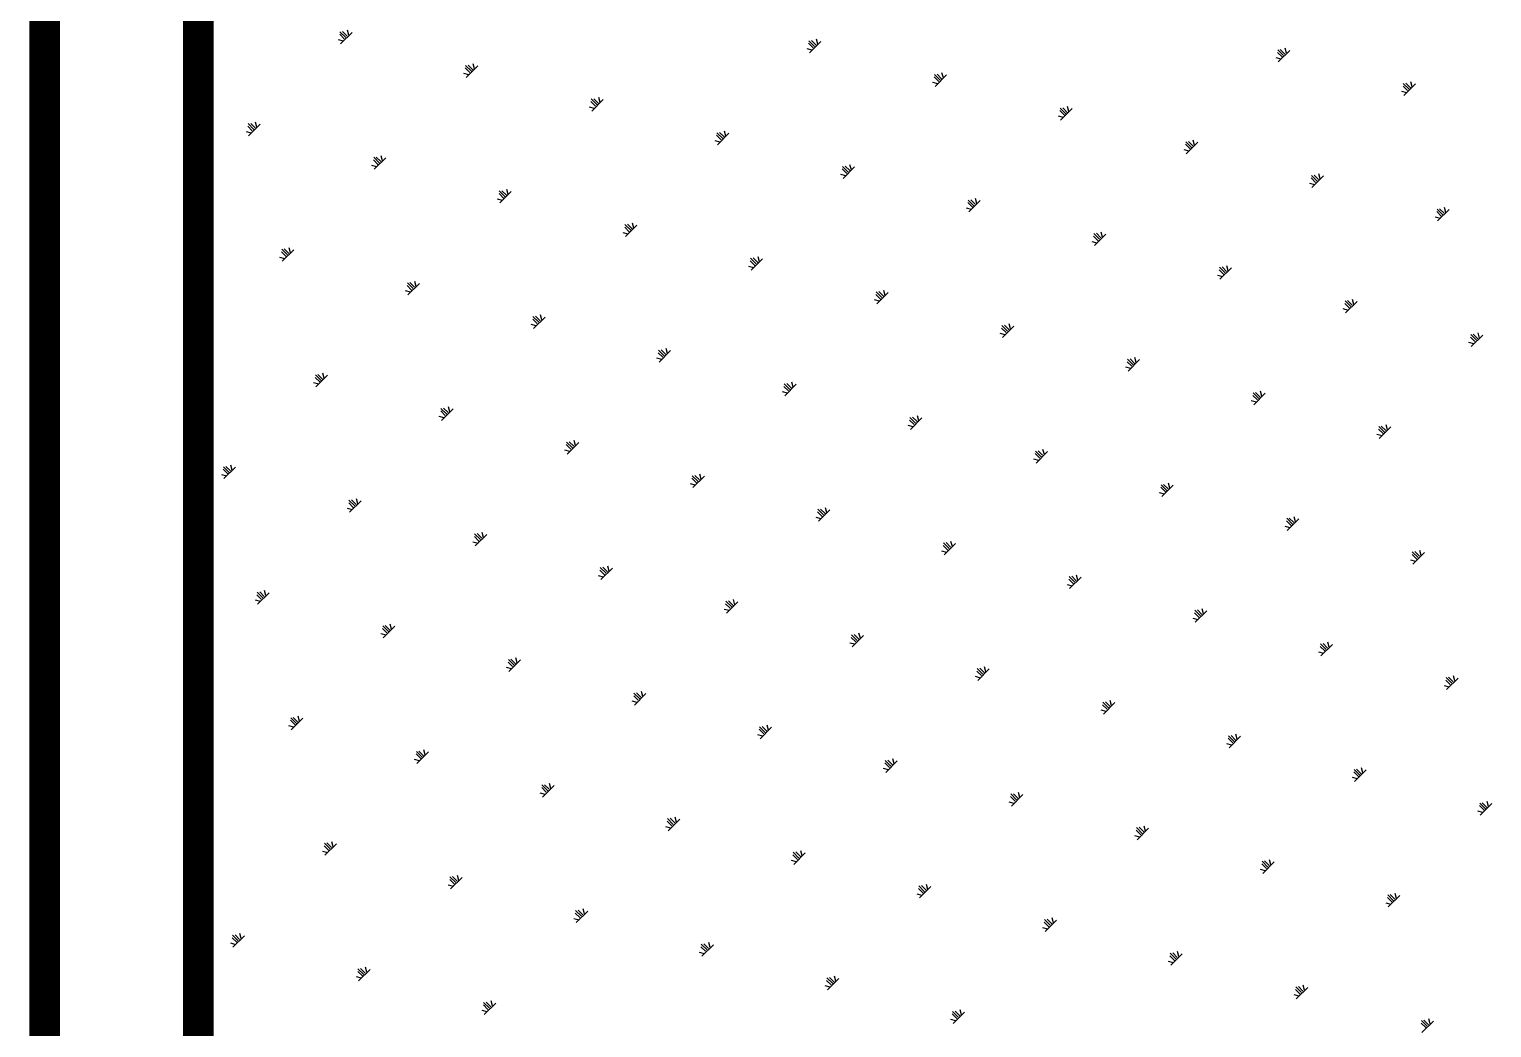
# Model space of a CAD drawing. Header units: millimetres. Extents: x -54.3 to 12.1, y 152.8 to 185.4.
# Drawn here: x -40.179 to -38.751, y 171.091 to 172.067 of the extents above; entities that cross this region are included whole.
import ezdxf

# ---------------------------------------------------------------- set-up
doc = ezdxf.new("R2010")
doc.units = ezdxf.units.MM
doc.header["$LTSCALE"] = 2
doc.layers.add('ALFOMBRA', color=101, linetype='Continuous')
doc.layers.add('MUROS', color=30, linetype='Continuous')

msp = doc.modelspace()

# ---------------------------------------------------------------- linework, layer by layer
at = {"layer": 'ALFOMBRA'}
for p, q in [((-39.8719, 172.0548), (-39.8768, 172.0561)), ((-39.871, 172.0571), (-39.8755, 172.0616)), ((-39.8696, 172.0585), (-39.8752, 172.0641)), ((-39.8746, 172.0523), (-39.8634, 172.0635)), ((-39.8682, 172.0599), (-39.8726, 172.0644)), ((-39.8665, 172.0607), (-39.8679, 172.0656)), ((-39.4117, 172.0497), (-39.4174, 172.0553)), ((-39.4168, 172.0435), (-39.4056, 172.0547)), ((-39.4103, 172.0511), (-39.4148, 172.0556)), ((-39.4087, 172.0519), (-39.41, 172.0568)), ((-39.4141, 172.046), (-39.419, 172.0473)), ((-39.4131, 172.0483), (-39.4176, 172.0528)), ((-38.9553, 172.0395), (-38.9598, 172.044)), ((-38.9539, 172.0409), (-38.9595, 172.0465)), ((-38.959, 172.0347), (-38.9478, 172.0459)), ((-38.9525, 172.0423), (-38.957, 172.0468)), ((-38.9509, 172.0431), (-38.9522, 172.048)), ((-39.7483, 172.0242), (-39.7528, 172.0287)), ((-39.7469, 172.0256), (-39.7525, 172.0312)), ((-39.752, 172.0195), (-39.7407, 172.0307)), ((-39.7455, 172.027), (-39.75, 172.0315)), ((-39.7439, 172.0278), (-39.7452, 172.0327)), ((-38.9563, 172.0372), (-38.9612, 172.0385)), ((-39.7493, 172.0219), (-39.7542, 172.0233)), ((-39.2914, 172.0131), (-39.2963, 172.0144)), ((-39.2905, 172.0154), (-39.295, 172.0199)), ((-39.2891, 172.0168), (-39.2947, 172.0224)), ((-39.2941, 172.0106), (-39.2829, 172.0219)), ((-39.2877, 172.0182), (-39.2922, 172.0227)), ((-39.286, 172.019), (-39.2874, 172.0239)), ((-38.8327, 172.0066), (-38.8371, 172.0111)), ((-38.8312, 172.008), (-38.8369, 172.0136)), ((-38.8363, 172.0018), (-38.8251, 172.0131)), ((-38.8298, 172.0094), (-38.8343, 172.0139)), ((-38.8282, 172.0102), (-38.8295, 172.0151)), ((-39.6242, 171.9927), (-39.6298, 171.9984)), ((-39.6293, 171.9866), (-39.6181, 171.9978)), ((-39.6228, 171.9941), (-39.6273, 171.9986)), ((-39.6212, 171.9949), (-39.6225, 171.9998)), ((-38.8336, 172.0043), (-38.8385, 172.0056)), ((-39.6266, 171.9891), (-39.6315, 171.9904)), ((-39.6256, 171.9913), (-39.6301, 171.9958)), ((-39.1678, 171.9825), (-39.1723, 171.987)), ((-39.1664, 171.9839), (-39.172, 171.9896)), ((-39.1715, 171.9778), (-39.1602, 171.989)), ((-39.165, 171.9853), (-39.1695, 171.9898)), ((-39.1634, 171.9861), (-39.1647, 171.991)), ((-39.9608, 171.9673), (-39.9653, 171.9718)), ((-39.9594, 171.9687), (-39.965, 171.9743)), ((-39.9644, 171.9625), (-39.9532, 171.9737)), ((-39.958, 171.9701), (-39.9624, 171.9746)), ((-39.9563, 171.9709), (-39.9577, 171.9758)), ((-39.1688, 171.9803), (-39.1737, 171.9816)), ((-39.9617, 171.965), (-39.9666, 171.9663)), ((-39.5039, 171.9562), (-39.5088, 171.9575)), ((-39.5029, 171.9585), (-39.5074, 171.963)), ((-39.5015, 171.9599), (-39.5072, 171.9655)), ((-39.5066, 171.9537), (-39.4954, 171.9649)), ((-39.5001, 171.9613), (-39.5046, 171.9658)), ((-39.4985, 171.9621), (-39.4998, 171.967)), ((-39.0451, 171.9497), (-39.0496, 171.9542)), ((-39.0437, 171.9511), (-39.0493, 171.9567)), ((-39.0488, 171.9449), (-39.0376, 171.9561)), ((-39.0423, 171.9525), (-39.0468, 171.957)), ((-39.0407, 171.9533), (-39.042, 171.9582)), ((-39.8367, 171.9358), (-39.8423, 171.9414)), ((-39.8418, 171.9297), (-39.8305, 171.9409)), ((-39.8353, 171.9372), (-39.8398, 171.9417)), ((-39.8337, 171.938), (-39.835, 171.9429)), ((-39.0461, 171.9474), (-39.051, 171.9487)), ((-39.8391, 171.9321), (-39.844, 171.9335)), ((-39.8381, 171.9344), (-39.8426, 171.9389)), ((-39.3803, 171.9256), (-39.3848, 171.9301)), ((-39.3789, 171.927), (-39.3845, 171.9326)), ((-39.3839, 171.9208), (-39.3727, 171.9321)), ((-39.3775, 171.9284), (-39.382, 171.9329)), ((-39.3758, 171.9292), (-39.3772, 171.9341)), ((-38.918, 171.9204), (-38.9193, 171.9253)), ((-39.3812, 171.9233), (-39.3861, 171.9246)), ((-38.9234, 171.9145), (-38.9283, 171.9158)), ((-38.9225, 171.9168), (-38.9269, 171.9213)), ((-38.9211, 171.9182), (-38.9267, 171.9238)), ((-38.9261, 171.912), (-38.9149, 171.9233)), ((-38.9196, 171.9196), (-38.9241, 171.9241)), ((-39.7164, 171.8993), (-39.7213, 171.9006)), ((-39.7154, 171.9015), (-39.7199, 171.906)), ((-39.714, 171.9029), (-39.7196, 171.9086)), ((-39.7191, 171.8968), (-39.7079, 171.908)), ((-39.7126, 171.9043), (-39.7171, 171.9088)), ((-39.711, 171.9051), (-39.7123, 171.91)), ((-39.2576, 171.8927), (-39.2621, 171.8972)), ((-39.2562, 171.8941), (-39.2618, 171.8997)), ((-39.2613, 171.888), (-39.25, 171.8992)), ((-39.2548, 171.8955), (-39.2593, 171.9)), ((-39.2532, 171.8963), (-39.2545, 171.9012)), ((-39.2586, 171.8905), (-39.2635, 171.8918)), ((-38.8007, 171.8817), (-38.8057, 171.883)), ((-38.7998, 171.8839), (-38.8043, 171.8884)), ((-38.7984, 171.8853), (-38.804, 171.8909)), ((-38.8034, 171.8792), (-38.7922, 171.8904)), ((-38.797, 171.8867), (-38.8015, 171.8912)), ((-38.7954, 171.8875), (-38.7967, 171.8924)), ((-39.5927, 171.8687), (-39.5972, 171.8732)), ((-39.5913, 171.8701), (-39.597, 171.8757)), ((-39.5964, 171.8639), (-39.5852, 171.8751)), ((-39.5899, 171.8715), (-39.5944, 171.876)), ((-39.5883, 171.8723), (-39.5896, 171.8772)), ((-39.1305, 171.8635), (-39.1318, 171.8684)), ((-39.5937, 171.8664), (-39.5986, 171.8677)), ((-39.1359, 171.8576), (-39.1408, 171.8589)), ((-39.1349, 171.8599), (-39.1394, 171.8644)), ((-39.1335, 171.8613), (-39.1391, 171.8669)), ((-39.1386, 171.8551), (-39.1274, 171.8663)), ((-39.1321, 171.8627), (-39.1366, 171.8672)), ((-39.9289, 171.8423), (-39.9338, 171.8436)), ((-39.9279, 171.8446), (-39.9324, 171.8491)), ((-39.9265, 171.846), (-39.9321, 171.8516)), ((-39.9316, 171.8398), (-39.9203, 171.8511)), ((-39.9251, 171.8474), (-39.9296, 171.8519)), ((-39.9235, 171.8482), (-39.9248, 171.8531)), ((-39.4701, 171.8358), (-39.4746, 171.8403)), ((-39.4687, 171.8372), (-39.4743, 171.8428)), ((-39.4737, 171.831), (-39.4625, 171.8423)), ((-39.4673, 171.8386), (-39.4718, 171.8431)), ((-39.4657, 171.8394), (-39.467, 171.8443)), ((-39.471, 171.8335), (-39.4759, 171.8348)), ((-39.0132, 171.8247), (-39.0181, 171.826)), ((-39.0123, 171.827), (-39.0167, 171.8315)), ((-39.0109, 171.8284), (-39.0165, 171.834)), ((-39.0159, 171.8222), (-39.0047, 171.8335)), ((-39.0095, 171.8298), (-39.0139, 171.8343)), ((-39.0078, 171.8306), (-39.0091, 171.8355)), ((-39.8052, 171.8117), (-39.8097, 171.8162)), ((-39.8038, 171.8131), (-39.8094, 171.8188)), ((-39.8089, 171.807), (-39.7977, 171.8182)), ((-39.8024, 171.8145), (-39.8069, 171.819)), ((-39.8008, 171.8153), (-39.8021, 171.8202)), ((-39.343, 171.8065), (-39.3443, 171.8114)), ((-39.8062, 171.8095), (-39.8111, 171.8108)), ((-39.3484, 171.8007), (-39.3533, 171.802)), ((-39.3474, 171.8029), (-39.3519, 171.8074)), ((-39.346, 171.8043), (-39.3516, 171.8099)), ((-39.3511, 171.7982), (-39.3398, 171.8094)), ((-39.3446, 171.8057), (-39.3491, 171.8102)), ((-38.8896, 171.7941), (-38.8941, 171.7986)), ((-38.8882, 171.7955), (-38.8938, 171.8011)), ((-38.8932, 171.7894), (-38.882, 171.8006)), ((-38.8868, 171.7969), (-38.8913, 171.8014)), ((-38.8852, 171.7977), (-38.8865, 171.8026)), ((-39.6826, 171.7789), (-39.687, 171.7834)), ((-39.6811, 171.7803), (-39.6868, 171.7859)), ((-39.6862, 171.7741), (-39.675, 171.7853)), ((-39.6797, 171.7817), (-39.6842, 171.7862)), ((-39.6781, 171.7825), (-39.6794, 171.7874)), ((-38.8905, 171.7918), (-38.8955, 171.7932)), ((-39.6835, 171.7766), (-39.6884, 171.7779)), ((-39.2257, 171.7678), (-39.2306, 171.7691)), ((-39.2247, 171.7701), (-39.2292, 171.7745)), ((-39.2233, 171.7715), (-39.2289, 171.7771)), ((-39.2284, 171.7653), (-39.2172, 171.7765)), ((-39.2219, 171.7729), (-39.2264, 171.7774)), ((-39.2203, 171.7737), (-39.2216, 171.7786)), ((-38.7655, 171.7627), (-38.7711, 171.7683)), ((-38.7641, 171.7641), (-38.7686, 171.7685)), ((-38.7625, 171.7648), (-38.7638, 171.7698)), ((-40.0136, 171.7578), (-40.0101, 171.7613)), ((-40.0133, 171.7584), (-40.0136, 171.7597)), ((-39.5555, 171.7496), (-39.5568, 171.7545)), ((-38.7679, 171.759), (-38.7728, 171.7603)), ((-38.7669, 171.7613), (-38.7714, 171.7657)), ((-38.7706, 171.7565), (-38.7593, 171.7677)), ((-39.5608, 171.7437), (-39.5657, 171.745)), ((-39.5599, 171.746), (-39.5644, 171.7505)), ((-39.5585, 171.7474), (-39.5641, 171.753)), ((-39.5635, 171.7412), (-39.5523, 171.7525)), ((-39.5571, 171.7488), (-39.5616, 171.7533)), ((-39.1021, 171.7372), (-39.1065, 171.7417)), ((-39.1007, 171.7386), (-39.1063, 171.7442)), ((-39.1057, 171.7324), (-39.0945, 171.7437)), ((-39.0993, 171.74), (-39.1037, 171.7445)), ((-39.0976, 171.7408), (-39.0989, 171.7457)), ((-39.895, 171.7219), (-39.8995, 171.7264)), ((-39.8936, 171.7233), (-39.8992, 171.7289)), ((-39.8987, 171.7172), (-39.8875, 171.7284)), ((-39.8922, 171.7247), (-39.8967, 171.7292)), ((-39.8906, 171.7255), (-39.8919, 171.7304)), ((-39.103, 171.7349), (-39.1079, 171.7362)), ((-39.896, 171.7197), (-39.9009, 171.721)), ((-39.4382, 171.7109), (-39.4431, 171.7122)), ((-39.4372, 171.7131), (-39.4417, 171.7176)), ((-39.4358, 171.7145), (-39.4414, 171.7201)), ((-39.4409, 171.7084), (-39.4296, 171.7196)), ((-39.4344, 171.7159), (-39.4389, 171.7204)), ((-39.4328, 171.7167), (-39.4341, 171.7216)), ((-38.978, 171.7057), (-38.9836, 171.7113)), ((-38.9766, 171.7071), (-38.9811, 171.7116)), ((-38.975, 171.7079), (-38.9763, 171.7128)), ((-39.7679, 171.6927), (-39.7692, 171.6976)), ((-38.9803, 171.702), (-38.9853, 171.7034)), ((-38.9794, 171.7043), (-38.9839, 171.7088)), ((-38.983, 171.6996), (-38.9718, 171.7108)), ((-39.7733, 171.6868), (-39.7782, 171.6881)), ((-39.7724, 171.6891), (-39.7768, 171.6936)), ((-39.7709, 171.6905), (-39.7766, 171.6961)), ((-39.776, 171.6843), (-39.7648, 171.6955)), ((-39.7695, 171.6919), (-39.774, 171.6964)), ((-39.3145, 171.6803), (-39.319, 171.6847)), ((-39.3131, 171.6817), (-39.3187, 171.6873)), ((-39.3182, 171.6755), (-39.307, 171.6867)), ((-39.3117, 171.6831), (-39.3162, 171.6876)), ((-39.3101, 171.6839), (-39.3114, 171.6888)), ((-39.3155, 171.678), (-39.3204, 171.6793)), ((-38.8577, 171.6692), (-38.8626, 171.6705)), ((-38.8567, 171.6714), (-38.8612, 171.6759)), ((-38.8553, 171.6729), (-38.8609, 171.6785)), ((-38.8604, 171.6667), (-38.8491, 171.6779)), ((-38.8539, 171.6743), (-38.8584, 171.6787)), ((-38.8523, 171.675), (-38.8536, 171.68)), ((-39.6506, 171.6539), (-39.6556, 171.6552)), ((-39.6497, 171.6562), (-39.6542, 171.6607)), ((-39.6483, 171.6576), (-39.6539, 171.6632)), ((-39.6533, 171.6514), (-39.6421, 171.6627)), ((-39.6469, 171.659), (-39.6514, 171.6635)), ((-39.6453, 171.6598), (-39.6466, 171.6647)), ((-39.1905, 171.6488), (-39.1961, 171.6544)), ((-39.1891, 171.6502), (-39.1935, 171.6547)), ((-39.1874, 171.651), (-39.1888, 171.6559)), ((-39.9804, 171.6357), (-39.9817, 171.6406)), ((-39.1928, 171.6451), (-39.1977, 171.6464)), ((-39.1919, 171.6474), (-39.1964, 171.6519)), ((-39.1955, 171.6426), (-39.1843, 171.6539)), ((-39.9858, 171.6299), (-39.9907, 171.6312)), ((-39.9848, 171.6321), (-39.9893, 171.6366)), ((-39.9834, 171.6335), (-39.989, 171.6391)), ((-39.9885, 171.6274), (-39.9773, 171.6386)), ((-39.982, 171.6349), (-39.9865, 171.6394)), ((-39.527, 171.6233), (-39.5315, 171.6278)), ((-39.5256, 171.6247), (-39.5312, 171.6303)), ((-39.5307, 171.6186), (-39.5194, 171.6298)), ((-39.5242, 171.6261), (-39.5287, 171.6306)), ((-39.5226, 171.6269), (-39.5239, 171.6318)), ((-39.528, 171.6211), (-39.5329, 171.6224)), ((-39.0702, 171.6122), (-39.0751, 171.6136)), ((-39.0692, 171.6145), (-39.0737, 171.619)), ((-39.0678, 171.6159), (-39.0734, 171.6215)), ((-39.0728, 171.6098), (-39.0616, 171.621)), ((-39.0664, 171.6173), (-39.0709, 171.6218)), ((-39.0648, 171.6181), (-39.0661, 171.623)), ((-39.8631, 171.597), (-39.868, 171.5983)), ((-39.8622, 171.5993), (-39.8666, 171.6037)), ((-39.8608, 171.6007), (-39.8664, 171.6063)), ((-39.8658, 171.5945), (-39.8546, 171.6057)), ((-39.8593, 171.6021), (-39.8638, 171.6066)), ((-39.8577, 171.6029), (-39.859, 171.6078)), ((-39.4029, 171.5919), (-39.4085, 171.5975)), ((-39.408, 171.5857), (-39.3968, 171.5969)), ((-39.4015, 171.5933), (-39.406, 171.5977)), ((-39.3999, 171.594), (-39.4012, 171.599)), ((-39.4053, 171.5882), (-39.4102, 171.5895)), ((-39.4043, 171.5905), (-39.4088, 171.5949)), ((-38.9465, 171.5816), (-38.951, 171.5861)), ((-38.9451, 171.583), (-38.9507, 171.5887)), ((-38.9502, 171.5769), (-38.939, 171.5881)), ((-38.9437, 171.5845), (-38.9482, 171.5889)), ((-38.9421, 171.5852), (-38.9434, 171.5901)), ((-39.7395, 171.5664), (-39.744, 171.5709)), ((-39.7381, 171.5678), (-39.7437, 171.5734)), ((-39.7431, 171.5616), (-39.7319, 171.5729)), ((-39.7367, 171.5692), (-39.7412, 171.5737)), ((-39.7351, 171.57), (-39.7364, 171.5749)), ((-38.9475, 171.5794), (-38.9524, 171.5807)), ((-39.7404, 171.5641), (-39.7454, 171.5654)), ((-39.2826, 171.5553), (-39.2875, 171.5566)), ((-39.2817, 171.5576), (-39.2862, 171.5621)), ((-39.2803, 171.559), (-39.2859, 171.5646)), ((-39.2853, 171.5528), (-39.2741, 171.5641)), ((-39.2789, 171.5604), (-39.2833, 171.5649)), ((-39.2772, 171.5612), (-39.2786, 171.5661)), ((-38.8224, 171.5502), (-38.8281, 171.5558)), ((-38.8275, 171.544), (-38.8163, 171.5552)), ((-38.821, 171.5516), (-38.8255, 171.5561)), ((-38.8194, 171.5524), (-38.8207, 171.5573)), ((-39.6154, 171.5349), (-39.621, 171.5405)), ((-39.6205, 171.5288), (-39.6092, 171.54)), ((-39.614, 171.5363), (-39.6185, 171.5408)), ((-39.6124, 171.5371), (-39.6137, 171.542)), ((-38.8248, 171.5465), (-38.8297, 171.5478)), ((-38.8238, 171.5488), (-38.8283, 171.5533)), ((-39.6178, 171.5312), (-39.6227, 171.5326)), ((-39.6168, 171.5335), (-39.6213, 171.538)), ((-39.159, 171.5247), (-39.1635, 171.5292)), ((-39.1576, 171.5261), (-39.1632, 171.5317)), ((-39.1627, 171.52), (-39.1514, 171.5312)), ((-39.1562, 171.5275), (-39.1607, 171.532)), ((-39.1546, 171.5283), (-39.1559, 171.5332)), ((-39.952, 171.5095), (-39.9564, 171.5139)), ((-39.9506, 171.5109), (-39.9562, 171.5165)), ((-39.9556, 171.5047), (-39.9444, 171.5159)), ((-39.9492, 171.5123), (-39.9536, 171.5168)), ((-39.9475, 171.5131), (-39.9488, 171.518)), ((-39.16, 171.5224), (-39.1649, 171.5238)), ((-39.9529, 171.5072), (-39.9578, 171.5085)), ((-39.4951, 171.4984), (-39.5, 171.4997)), ((-39.4941, 171.5007), (-39.4986, 171.5051)), ((-39.4927, 171.5021), (-39.4983, 171.5077)), ((-39.4978, 171.4959), (-39.4866, 171.5071)), ((-39.4913, 171.5035), (-39.4958, 171.5079)), ((-39.4897, 171.5042), (-39.491, 171.5092)), ((-39.0349, 171.4932), (-39.0405, 171.4989)), ((-39.04, 171.4871), (-39.0288, 171.4983)), ((-39.0335, 171.4946), (-39.038, 171.4991)), ((-39.0319, 171.4954), (-39.0332, 171.5003)), ((-39.8279, 171.478), (-39.8335, 171.4836)), ((-39.8329, 171.4718), (-39.8217, 171.4831)), ((-39.8265, 171.4794), (-39.831, 171.4839)), ((-39.8249, 171.4802), (-39.8262, 171.4851)), ((-39.0373, 171.4896), (-39.0422, 171.4909)), ((-39.0363, 171.4918), (-39.0408, 171.4963)), ((-39.8302, 171.4743), (-39.8352, 171.4756)), ((-39.8293, 171.4766), (-39.8338, 171.4811)), ((-39.3715, 171.4678), (-39.376, 171.4723)), ((-39.3701, 171.4692), (-39.3757, 171.4748)), ((-39.3751, 171.463), (-39.3639, 171.4742)), ((-39.3687, 171.4706), (-39.3731, 171.4751)), ((-39.367, 171.4714), (-39.3684, 171.4763)), ((-39.3724, 171.4655), (-39.3773, 171.4668)), ((-38.9146, 171.4567), (-38.9195, 171.458)), ((-38.9136, 171.459), (-38.9181, 171.4635)), ((-38.9122, 171.4604), (-38.9179, 171.466)), ((-38.9173, 171.4542), (-38.9061, 171.4654)), ((-38.9108, 171.4618), (-38.9153, 171.4663)), ((-38.9092, 171.4626), (-38.9105, 171.4675)), ((-39.7076, 171.4414), (-39.7125, 171.4428)), ((-39.7066, 171.4437), (-39.7111, 171.4482)), ((-39.7052, 171.4451), (-39.7108, 171.4507)), ((-39.7103, 171.439), (-39.699, 171.4502)), ((-39.7038, 171.4465), (-39.7083, 171.451)), ((-39.7022, 171.4473), (-39.7035, 171.4522)), ((-39.2474, 171.4363), (-39.253, 171.4419)), ((-39.2525, 171.4302), (-39.2412, 171.4414)), ((-39.246, 171.4377), (-39.2505, 171.4422)), ((-39.2444, 171.4385), (-39.2457, 171.4434)), ((-39.2498, 171.4326), (-39.2547, 171.434)), ((-39.2488, 171.4349), (-39.2533, 171.4394)), ((-38.791, 171.4261), (-38.7955, 171.4306)), ((-38.7896, 171.4275), (-38.7952, 171.4331)), ((-38.7946, 171.4213), (-38.7834, 171.4326)), ((-38.7882, 171.4289), (-38.7927, 171.4334)), ((-38.7865, 171.4297), (-38.7879, 171.4346)), ((-39.5839, 171.4108), (-39.5884, 171.4153)), ((-39.5825, 171.4123), (-39.5881, 171.4179)), ((-39.5876, 171.4061), (-39.5764, 171.4173)), ((-39.5811, 171.4137), (-39.5856, 171.4181)), ((-39.5795, 171.4144), (-39.5808, 171.4194)), ((-38.7919, 171.4238), (-38.7968, 171.4251)), ((-39.5849, 171.4086), (-39.5898, 171.4099)), ((-39.1271, 171.3998), (-39.132, 171.4011)), ((-39.1261, 171.402), (-39.1306, 171.4065)), ((-39.1247, 171.4034), (-39.1303, 171.4091)), ((-39.1298, 171.3973), (-39.1186, 171.4085)), ((-39.1233, 171.4048), (-39.1278, 171.4093)), ((-39.1217, 171.4056), (-39.123, 171.4105)), ((-39.9201, 171.3845), (-39.925, 171.3858)), ((-39.9191, 171.3868), (-39.9236, 171.3913)), ((-39.9177, 171.3882), (-39.9233, 171.3938)), ((-39.9227, 171.382), (-39.9115, 171.3933)), ((-39.9163, 171.3896), (-39.9208, 171.3941)), ((-39.9147, 171.3904), (-39.916, 171.3953)), ((-39.4599, 171.3794), (-39.4655, 171.385)), ((-39.4649, 171.3732), (-39.4537, 171.3844)), ((-39.4585, 171.3808), (-39.463, 171.3853)), ((-39.4568, 171.3816), (-39.4582, 171.3865)), ((-39.4622, 171.3757), (-39.4671, 171.377)), ((-39.4613, 171.378), (-39.4658, 171.3825)), ((-39.0034, 171.3692), (-39.0079, 171.3737)), ((-39.002, 171.3706), (-39.0077, 171.3762)), ((-39.0071, 171.3644), (-38.9959, 171.3756)), ((-39.0006, 171.372), (-39.0051, 171.3765)), ((-38.999, 171.3728), (-39.0003, 171.3777)), ((-39.7964, 171.3539), (-39.8009, 171.3584)), ((-39.795, 171.3553), (-39.8006, 171.3609)), ((-39.8001, 171.3492), (-39.7889, 171.3604)), ((-39.7936, 171.3567), (-39.7981, 171.3612)), ((-39.792, 171.3575), (-39.7933, 171.3624)), ((-39.0044, 171.3669), (-39.0093, 171.3682)), ((-39.7974, 171.3516), (-39.8023, 171.353)), ((-39.3396, 171.3428), (-39.3445, 171.3442)), ((-39.3386, 171.3451), (-39.3431, 171.3496)), ((-39.3372, 171.3465), (-39.3428, 171.3521)), ((-39.3423, 171.3404), (-39.331, 171.3516)), ((-39.3358, 171.3479), (-39.3403, 171.3524)), ((-39.3342, 171.3487), (-39.3355, 171.3536)), ((-38.8808, 171.3363), (-38.8853, 171.3408)), ((-38.8794, 171.3377), (-38.885, 171.3433)), ((-38.8844, 171.3315), (-38.8732, 171.3428)), ((-38.878, 171.3391), (-38.8825, 171.3436)), ((-38.8764, 171.3399), (-38.8777, 171.3448)), ((-39.6737, 171.321), (-39.6782, 171.3255)), ((-39.6723, 171.3224), (-39.678, 171.3281)), ((-39.6774, 171.3163), (-39.6662, 171.3275)), ((-39.6709, 171.3239), (-39.6754, 171.3283)), ((-39.6693, 171.3246), (-39.6706, 171.3295)), ((-38.8817, 171.334), (-38.8866, 171.3353)), ((-39.6747, 171.3188), (-39.6796, 171.3201)), ((-39.2169, 171.31), (-39.2218, 171.3113)), ((-39.2159, 171.3122), (-39.2204, 171.3167)), ((-39.2145, 171.3136), (-39.2201, 171.3193)), ((-39.2196, 171.3075), (-39.2084, 171.3187)), ((-39.2131, 171.315), (-39.2176, 171.3195)), ((-39.2115, 171.3158), (-39.2128, 171.3207)), ((-38.7537, 171.307), (-38.755, 171.3119)), ((-40.0089, 171.297), (-40.0134, 171.3015)), ((-40.0075, 171.2984), (-40.0131, 171.304)), ((-40.0126, 171.2922), (-40.0013, 171.3035)), ((-40.0061, 171.2998), (-40.0106, 171.3043)), ((-40.0045, 171.3006), (-40.0058, 171.3055)), ((-38.7591, 171.3012), (-38.764, 171.3025)), ((-38.7581, 171.3034), (-38.7626, 171.3079)), ((-38.7567, 171.3048), (-38.7623, 171.3104)), ((-38.7618, 171.2987), (-38.7505, 171.3099)), ((-38.7553, 171.3062), (-38.7598, 171.3107)), ((-40.0099, 171.2947), (-40.0136, 171.2957)), ((-39.552, 171.2859), (-39.5569, 171.2872)), ((-39.5511, 171.2882), (-39.5556, 171.2927)), ((-39.5497, 171.2896), (-39.5553, 171.2952)), ((-39.5547, 171.2834), (-39.5435, 171.2946)), ((-39.5483, 171.291), (-39.5528, 171.2955)), ((-39.5466, 171.2918), (-39.548, 171.2967)), ((-39.0933, 171.2794), (-39.0977, 171.2839)), ((-39.0918, 171.2808), (-39.0975, 171.2864)), ((-39.0969, 171.2746), (-39.0857, 171.2858)), ((-39.0904, 171.2822), (-39.0949, 171.2867)), ((-39.0888, 171.283), (-39.0901, 171.2879)), ((-39.8862, 171.2641), (-39.8907, 171.2686)), ((-39.8848, 171.2655), (-39.8904, 171.2711)), ((-39.8899, 171.2594), (-39.8787, 171.2706)), ((-39.8834, 171.2669), (-39.8879, 171.2714)), ((-39.8818, 171.2677), (-39.8831, 171.2726)), ((-39.0942, 171.2771), (-39.0991, 171.2784)), ((-39.8872, 171.2618), (-39.8921, 171.2632)), ((-39.4294, 171.253), (-39.4343, 171.2543)), ((-39.4284, 171.2553), (-39.4329, 171.2598)), ((-39.427, 171.2567), (-39.4326, 171.2623)), ((-39.4321, 171.2505), (-39.4208, 171.2618)), ((-39.4256, 171.2581), (-39.4301, 171.2626)), ((-39.424, 171.2589), (-39.4253, 171.2638)), ((-38.9662, 171.2501), (-38.9675, 171.255)), ((-38.9715, 171.2442), (-38.9764, 171.2455)), ((-38.9706, 171.2465), (-38.9751, 171.251)), ((-38.9692, 171.2479), (-38.9748, 171.2535)), ((-38.9742, 171.2417), (-38.963, 171.253)), ((-38.9678, 171.2493), (-38.9723, 171.2538)), ((-39.7645, 171.229), (-39.7694, 171.2303)), ((-39.7635, 171.2312), (-39.768, 171.2357)), ((-39.7621, 171.2326), (-39.7678, 171.2383)), ((-39.7672, 171.2265), (-39.756, 171.2377)), ((-39.7607, 171.234), (-39.7652, 171.2385)), ((-39.7591, 171.2348), (-39.7604, 171.2397)), ((-39.3057, 171.2224), (-39.3102, 171.2269)), ((-39.3043, 171.2238), (-39.3099, 171.2295)), ((-39.3094, 171.2177), (-39.2982, 171.2289)), ((-39.3029, 171.2252), (-39.3074, 171.2297)), ((-39.3013, 171.226), (-39.3026, 171.2309)), ((-39.3067, 171.2202), (-39.3116, 171.2215)), ((-38.8489, 171.2114), (-38.8538, 171.2127)), ((-38.8479, 171.2136), (-38.8524, 171.2181)), ((-38.8465, 171.215), (-38.8521, 171.2206)), ((-38.8516, 171.2089), (-38.8403, 171.2201)), ((-38.8451, 171.2164), (-38.8496, 171.2209)), ((-38.8435, 171.2172), (-38.8448, 171.2221)), ((-39.6418, 171.1961), (-39.6467, 171.1974)), ((-39.6409, 171.1984), (-39.6454, 171.2029)), ((-39.6395, 171.1998), (-39.6451, 171.2054)), ((-39.6445, 171.1936), (-39.6333, 171.2048)), ((-39.6381, 171.2012), (-39.6426, 171.2057)), ((-39.6364, 171.202), (-39.6378, 171.2069)), ((-39.1786, 171.1932), (-39.1799, 171.1981)), ((-39.9716, 171.1779), (-39.9729, 171.1828)), ((-39.184, 171.1873), (-39.1889, 171.1886)), ((-39.1831, 171.1896), (-39.1875, 171.1941)), ((-39.1816, 171.191), (-39.1873, 171.1966)), ((-39.1867, 171.1848), (-39.1755, 171.196)), ((-39.1802, 171.1924), (-39.1847, 171.1969)), ((-39.977, 171.172), (-39.9819, 171.1734)), ((-39.976, 171.1743), (-39.9805, 171.1788)), ((-39.9746, 171.1757), (-39.9802, 171.1813)), ((-39.9797, 171.1696), (-39.9685, 171.1808)), ((-39.9732, 171.1771), (-39.9777, 171.1816)), ((-39.5182, 171.1655), (-39.5227, 171.17)), ((-39.5168, 171.1669), (-39.5224, 171.1725)), ((-39.5219, 171.1607), (-39.5106, 171.172)), ((-39.5154, 171.1683), (-39.5199, 171.1728)), ((-39.5138, 171.1691), (-39.5151, 171.174)), ((-39.5192, 171.1632), (-39.5241, 171.1645)), ((-39.0613, 171.1544), (-39.0663, 171.1557)), ((-39.0604, 171.1567), (-39.0649, 171.1612)), ((-39.059, 171.1581), (-39.0646, 171.1637)), ((-39.064, 171.1519), (-39.0528, 171.1632)), ((-39.0576, 171.1595), (-39.0621, 171.164)), ((-39.056, 171.1603), (-39.0573, 171.1652)), ((-39.8543, 171.1392), (-39.8592, 171.1405)), ((-39.8533, 171.1414), (-39.8578, 171.1459)), ((-39.8519, 171.1428), (-39.8576, 171.1485)), ((-39.857, 171.1367), (-39.8458, 171.1479)), ((-39.8505, 171.1442), (-39.855, 171.1487)), ((-39.8489, 171.145), (-39.8502, 171.1499)), ((-39.3927, 171.1354), (-39.3972, 171.1399)), ((-39.3911, 171.1362), (-39.3924, 171.1411)), ((-39.3965, 171.1304), (-39.4014, 171.1317)), ((-39.3955, 171.1326), (-39.4, 171.1371)), ((-39.3941, 171.134), (-39.3997, 171.1396)), ((-39.3992, 171.1279), (-39.388, 171.1391)), ((-38.9377, 171.1238), (-38.9422, 171.1283)), ((-38.9363, 171.1252), (-38.9419, 171.1308)), ((-38.9414, 171.1191), (-38.9301, 171.1303)), ((-38.9349, 171.1266), (-38.9394, 171.1311)), ((-38.9333, 171.1274), (-38.9346, 171.1323)), ((-39.7307, 171.1086), (-39.7352, 171.1131)), ((-39.7293, 171.11), (-39.7349, 171.1156)), ((-39.7343, 171.1038), (-39.7231, 171.115)), ((-39.7279, 171.1114), (-39.7324, 171.1159)), ((-39.7262, 171.1122), (-39.7276, 171.1171)), ((-38.9387, 171.1216), (-38.9436, 171.1229)), ((-39.7316, 171.1063), (-39.7365, 171.1076)), ((-39.2738, 171.0975), (-39.2787, 171.0988)), ((-39.2729, 171.0998), (-39.2773, 171.1043)), ((-39.2715, 171.1012), (-39.2771, 171.1068)), ((-39.2765, 171.095), (-39.2653, 171.1062)), ((-39.27, 171.1026), (-39.2745, 171.1071)), ((-39.2684, 171.1034), (-39.2697, 171.1083)), ((-38.8136, 171.0924), (-38.8192, 171.098)), ((-38.8187, 171.0862), (-38.8075, 171.0974)), ((-38.8122, 171.0938), (-38.8167, 171.0983)), ((-38.8106, 171.0946), (-38.8119, 171.0995)), ((-38.815, 171.091), (-38.8195, 171.0954))]:
    msp.add_line(p, q, dxfattribs=at)
at = {"layer": 'MUROS', "const_width": 0.03}
for points in [[(-40.0136, 171.0417), (-40.0136, 173.1522)], [(-40.1636, 170.9795), (-40.1636, 173.0022)]]:
    msp.add_lwpolyline(points, dxfattribs=at)

doc.saveas('drawing.dxf')
